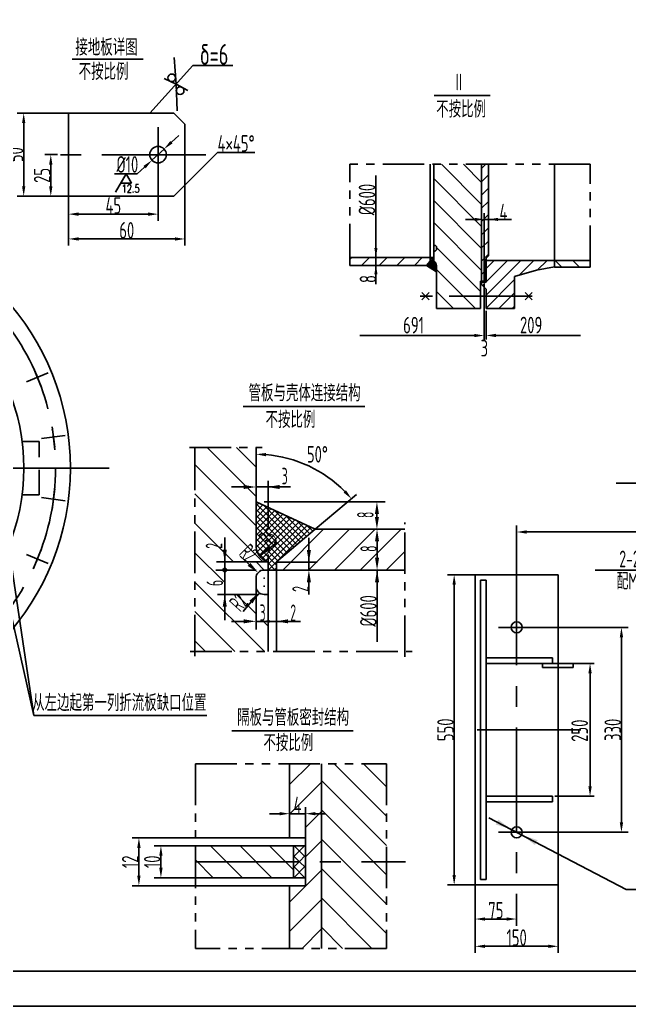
# Model space of a CAD drawing. Header units: millimetres. Extents: x 844 to 1685, y 626 to 1222.
# Drawn here: x 1052.4 to 1235.9, y 626.1 to 922.9 of the extents above; entities that cross this region are included whole.
import ezdxf
from ezdxf.enums import TextEntityAlignment as Align

# ---------------------------------------------------------------- set-up
doc = ezdxf.new("R2010")
doc.units = ezdxf.units.MM
for name, pattern in [('CENTER', [2, 1.25, -0.25, 0.25, -0.25]), ('CONTINOUS', [0]), ('DASHDOT-M', [36, 30, -3, 0, -3]), ('DIVIDE', [1.25, 0.5, -0.25, 0, -0.25, 0, -0.25]), ('HIDDEN', [0.375, 0.25, -0.125]), ('PHANTOM', [2.5, 1.25, -0.25, 0.25, -0.25, 0.25, -0.25])]:
    doc.linetypes.add(name, pattern=pattern)
for name, color, linetype in [('1', 1, 'DASHDOT-M'), ('2_txt', 2, 'Continuous'), ('4', 7, 'Continuous'), ('5_div', 5, 'Continuous'), ('6', 7, 'DIVIDE'), ('7_dim', 232, 'Continuous'), ('实线', 4, 'Continuous')]:
    doc.layers.add(name, color=color, linetype=linetype)
doc.styles.add('HZ', font='ascii.shx', dxfattribs={"width": 0.75, "bigfont": 'hztxt.shx'})
doc.styles.add('ROMANS', font='ascii.shx', dxfattribs={"width": 0.7, "bigfont": 'hztxt.shx'})
doc.styles.get("Standard").update_dxf_attribs({"font": 'txt', "bigfont": 'gbcbig.shx'})
doc.dimstyles.new('tdm', dxfattribs={"dimtxt": 25, "dimasz": 15, "dimexe": 10, "dimexo": 0, "dimgap": 0.5, "dimtad": 1, "dimdec": 4, "dimdsep": 46, "dimtxsty": 'HZ', "dimcen": 0.5, "dimclrd": 7, "dimclre": 7, "dimclrt": 7, "dimadec": 0, "dimazin": 0, "dimtfac": 0.666657, "dimtdec": 4, "dimtmove": 2, "dimatfit": 3, "dimfxl": 0, "dimtolj": 1, "dimarcsym": 0})
pattern_1 = [(135, (-3415.9535, 294.627), (-4.419417, -4.419417), [])]

# ---------------------------------------------------------------- blocks, each defined once
blk = doc.blocks.new('*D10')
at = {"layer": '7_dim', "color": 7, "linetype": 'CONTINOUS', "lineweight": -2, "ltscale": 10}
for p, q in [((1067.15, 894.81), (1051.62, 894.81)), ((1053.62, 872.81), (1053.62, 891.81)), ((1060.77, 869.81), (1051.62, 869.81))]:
    blk.add_line(p, q, dxfattribs=at)
at = {"layer": '7_dim', "color": 7, "linetype": 'CONTINOUS', "ltscale": 10}
for points in [[(1053.12, 891.81), (1054.12, 891.81), (1053.62, 894.81)], [(1053.12, 872.81), (1054.12, 872.81), (1053.62, 869.81)]]:
    blk.add_solid(points, dxfattribs=at)
at = {"layer": 'DEFPOINTS', "color": 0, "linetype": 'CONTINOUS', "ltscale": 10}
for p in [(1053.62, 894.81), (1067.15, 894.81), (1060.77, 869.81)]:
    blk.add_point(p, dxfattribs=at)
at = {"layer": '7_dim', "color": 7, "linetype": 'CONTINOUS', "ltscale": 10, "insert": (1051.02, 882.31), "char_height": 5, "attachment_point": 5, "rotation": 90, "style": 'HZ'}
blk.add_mtext('\\A1;50', dxfattribs=at)
blk = doc.blocks.new('*D11')
at = {"layer": '7_dim', "color": 7, "linetype": 'CONTINOUS', "lineweight": -2, "ltscale": 10}
for p, q in [((1102.15, 873.12), (1102.15, 854.94)), ((1067.15, 863.41), (1067.15, 854.94)), ((1070.15, 856.94), (1099.15, 856.94))]:
    blk.add_line(p, q, dxfattribs=at)
at = {"layer": '7_dim', "color": 7, "linetype": 'CONTINOUS', "ltscale": 10}
for points in [[(1070.15, 857.44), (1070.15, 856.44), (1067.15, 856.94)], [(1099.15, 857.44), (1099.15, 856.44), (1102.15, 856.94)]]:
    blk.add_solid(points, dxfattribs=at)
at = {"layer": 'DEFPOINTS', "color": 0, "linetype": 'CONTINOUS', "ltscale": 10}
for p in [(1102.15, 873.12), (1067.15, 863.41), (1102.15, 856.94)]:
    blk.add_point(p, dxfattribs=at)
at = {"layer": '7_dim', "color": 7, "linetype": 'CONTINOUS', "ltscale": 10, "insert": (1084.65, 859.54), "char_height": 5, "attachment_point": 5, "style": 'HZ'}
blk.add_mtext('\\A1;60', dxfattribs=at)
blk = doc.blocks.new('*D12')
at = {"layer": '7_dim', "color": 7, "linetype": 'CONTINOUS', "lineweight": -2, "ltscale": 10}
for p, q in [((1094.07, 873.89), (1094.07, 862.41)), ((1067.15, 869.81), (1067.15, 862.41)), ((1091.07, 864.41), (1070.15, 864.41))]:
    blk.add_line(p, q, dxfattribs=at)
at = {"layer": '7_dim', "color": 7, "linetype": 'CONTINOUS', "ltscale": 10}
for points in [[(1070.15, 864.91), (1070.15, 863.91), (1067.15, 864.41)], [(1091.07, 864.91), (1091.07, 863.91), (1094.07, 864.41)]]:
    blk.add_solid(points, dxfattribs=at)
at = {"layer": 'DEFPOINTS', "color": 0, "linetype": 'CONTINOUS', "ltscale": 10}
for p in [(1094.07, 873.89), (1067.15, 869.81), (1067.15, 864.41)]:
    blk.add_point(p, dxfattribs=at)
at = {"layer": '7_dim', "color": 7, "linetype": 'CONTINOUS', "ltscale": 10, "insert": (1080.61, 867.01), "char_height": 5, "attachment_point": 5, "style": 'HZ'}
blk.add_mtext('\\A1;45', dxfattribs=at)
blk = doc.blocks.new('ccd_bt')
at = {"layer": '2_txt'}
for p, q in [((0, 0), (-4, -6.93)), ((2, -3.46), (0, 0)), ((-2, -3.46), (2, -3.46))]:
    blk.add_line(p, q, dxfattribs=at)
at = {"layer": '2_txt', "width": 0.75}
blk.add_attdef('CZD', (-1.73, -7.02), '', height=3, dxfattribs=at)
blk = doc.blocks.new('*D13')
at = {"layer": '7_dim', "color": 7, "linetype": 'CONTINOUS', "lineweight": -2, "ltscale": 10}
for p, q in [((1059.99, 882.31), (1063.77, 882.31)), ((1061.77, 872.81), (1061.77, 879.31)), ((1067.15, 869.81), (1059.77, 869.81))]:
    blk.add_line(p, q, dxfattribs=at)
at = {"layer": '7_dim', "color": 7, "linetype": 'CONTINOUS', "ltscale": 10}
for points in [[(1061.27, 879.31), (1062.27, 879.31), (1061.77, 882.31)], [(1061.27, 872.81), (1062.27, 872.81), (1061.77, 869.81)]]:
    blk.add_solid(points, dxfattribs=at)
at = {"layer": 'DEFPOINTS', "color": 0, "linetype": 'CONTINOUS', "ltscale": 10}
for p in [(1059.99, 882.31), (1061.77, 882.31), (1067.15, 869.81)]:
    blk.add_point(p, dxfattribs=at)
at = {"layer": '7_dim', "color": 7, "linetype": 'CONTINOUS', "ltscale": 10, "insert": (1059.17, 876.06), "char_height": 5, "attachment_point": 5, "rotation": 90, "style": 'HZ'}
blk.add_mtext('\\A1;25', dxfattribs=at)
blk = doc.blocks.new('ccd_0')
at = {"layer": '2_txt'}
for p, q in [((0, 0), (4, 6.93)), ((-2, 3.46), (0, 0))]:
    blk.add_line(p, q, dxfattribs=at)
blk.add_circle((0, 2.31), 1.15, dxfattribs=at)

msp = doc.modelspace()

# ---------------------------------------------------------------- hatches: boundary and pattern name
at = {"layer": '5_div', "linetype": 'CONTINOUS', "ltscale": 10}
h = msp.add_hatch(dxfattribs=at)
h.set_pattern_fill('ANSI31', color=0, scale=37.5, angle=270, style=0)
h.set_pattern_definition([(315, (6915.4293, 1189.122), (3.314563, 3.314563), [])])
h.paths.add_polyline_path([(1191.47905, 879.4042), (1177.05425, 879.4042), (1177.05425, 857.19278, -0.380114009), (1182.998, 850.50406, -0.344072144), (1177.898, 843.97021), (1177.898, 839.72281), (1191.10405, 839.72281), (1191.10405, 844.22281), (1191.47905, 844.22281)])
h.paths.add_polyline_path([(1177.898, 839.72281), (1177.898, 835.97281), (1191.10405, 835.97281), (1191.10405, 839.72281)])
h.paths.add_polyline_path([(1177.898, 848.98858), (1177.898, 843.97021, 0.344072144), (1182.998, 850.50406, 0.380114009), (1177.05425, 857.19278), (1177.05425, 854.99744), (1177.3355, 854.99744, -0.414213562), (1177.898, 854.43494), (1177.898, 853.87244, -0.414213562), (1177.3355, 853.30994), (1177.05425, 853.30994), (1177.05425, 850.27742, -0.298216627)], flags=17)
h = msp.add_hatch(dxfattribs=at)
h.set_pattern_fill('ANSI31', color=0, scale=22.5, angle=180, style=0)
h.set_pattern_definition([(225, (6927.7756, 1189.122), (1.9887378, -1.9887378), [])])
h.paths.add_polyline_path([(1192.24175, 850.50406), (1193.55425, 851.81656), (1193.55425, 862.81779), (1192.24175, 862.81779)], flags=17)
h.paths.add_polyline_path([(1191.47905, 844.22281), (1192.24175, 844.22281), (1192.24175, 850.50406), (1192.24175, 862.81779), (1193.55425, 862.81779), (1193.55425, 879.4042), (1191.47905, 879.4042)])
h = msp.add_hatch(dxfattribs=at)
h.set_pattern_fill('ANSI37', color=0, scale=3, angle=180, style=0)
h.set_pattern_definition([(225, (6915.4293, 1189.122), (0.265165043, -0.265165043), []), (315, (6915.4293, 1189.122), (0.265165043, 0.265165043), [])])
h.paths.add_polyline_path([(1177.05425, 850.27742), (1177.05425, 851.37608), (1176.01427, 851.37608), (1176.01427, 850.27742), (1174.85145, 849.00406), (1177.898, 847.062), (1177.898, 848.98858, 0.298216627)])
h = msp.add_hatch(dxfattribs=at)
h.set_pattern_fill('ANSI31', color=0, scale=22.5, angle=180, style=0)
h.set_pattern_definition([(225, (6915.4293, 1189.122), (1.9887378, -1.9887378), [])])
h.paths.add_polyline_path([(1201.42925, 845.62906), (1207.99175, 847.50406), (1213.42925, 848.51554), (1213.42925, 850.50406), (1192.80425, 850.50406), (1192.80425, 843.96093), (1192.72375, 844.04143), (1192.55802, 843.8757), (1192.21092, 844.22281), (1191.67925, 844.22281), (1191.67925, 843.00406), (1192.80425, 841.87906), (1192.80425, 839.72281), (1201.42925, 839.72281)])
h.paths.add_polyline_path([(1192.80425, 839.72281), (1192.80425, 835.97281), (1201.42925, 835.97281), (1201.42925, 839.72281)])
h = msp.add_hatch(dxfattribs=at)
h.set_pattern_fill('ANSI31', color=0, scale=30, angle=270, style=0)
h.set_pattern_definition([(315, (6915.4293, 1189.122), (2.6516504, 2.6516504), [])])
h.paths.add_polyline_path([(1213.42925, 850.50406), (1213.42925, 848.49559), (1224.2105, 848.49559), (1224.2105, 850.50406)])
h = msp.add_hatch(dxfattribs=at)
h.set_pattern_fill('ANSI31', color=0, scale=50, angle=90, style=0)
h.set_pattern_definition([(135, (-24431.0623, -942.553), (-4.4194174, -4.4194174), [])])
h.paths.add_polyline_path([(1105.13693, 732.77126), (1127.2422, 732.77126), (1127.2422, 741.59265, -0.414213562), (1126.94971, 741.88514), (1123.55799, 741.88514), (1123.55799, 749.96424), (1114.15519, 749.96424), (1114.15519, 756.76577, -0.414213562), (1113.5883, 757.33266, -0.414213562), (1114.15519, 757.89956), (1114.15519, 759.75317), (1127.17893, 759.75317, -0.338301938), (1123.55799, 764.8948), (1123.55799, 794.17477), (1105.13693, 794.17477)])
h.paths.add_polyline_path([(1118.71531, 744.01458), (1121.59443, 747.22124), (1117.60825, 750.80026), (1114.72913, 747.5936)], flags=24)
h.paths.add_polyline_path([(1113.58633, 763.25426), (1113.58633, 765.99235), (1108.22919, 765.99235), (1108.22919, 763.25426)], flags=24)
h.paths.add_polyline_path([(1113.83101, 752.05218), (1113.83101, 754.79027), (1108.47386, 754.79027), (1108.47386, 752.05218)], flags=24)
h.paths.add_polyline_path([(1117.73777, 762.19035), (1120.81551, 759.17381), (1124.56535, 762.99974), (1121.48761, 766.01627)], flags=24)
h = msp.add_hatch(dxfattribs=at)
h.set_pattern_fill('ANSI37', color=0, scale=10, angle=180, style=0)
h.set_pattern_definition([(225, (1374.9156, 255.4484), (0.8838835, -0.8838835), []), (315, (1374.9156, 255.4484), (0.8838835, 0.8838835), [])])
h.paths.add_polyline_path([(1141.40679, 769.61337), (1123.55799, 777.84843), (1123.55799, 764.49233, 0.316783961), (1127.17893, 759.75317), (1127.2422, 759.75317), (1127.2422, 759.37087), (1127.2422, 757.33266), (1129.69834, 757.33266), (1129.69834, 759.7888)])
h.paths.add_polyline_path([(1126.95567, 763.42569), (1130.34462, 766.08784), (1127.03532, 770.30062), (1123.64637, 767.63848)], flags=24)
h = msp.add_hatch(dxfattribs=at)
h.set_pattern_fill('ANSI31', color=0, scale=44, style=0)
h.set_pattern_definition([(45, (-3429.833, 263.862), (-3.889087, 3.889087), [])])
h.paths.add_polyline_path([(1141.40679, 769.61337), (1129.69834, 759.7888), (1129.69834, 759.71371), (1139.47822, 759.71371), (1139.47822, 757.33266), (1168.31932, 757.33266), (1168.31932, 769.61337)])
h.paths.add_polyline_path([(1129.69834, 759.71371), (1129.69834, 757.47894), (1129.84462, 757.33266), (1139.47822, 757.33266), (1139.47822, 759.71371)], flags=17)
h.paths.add_polyline_path([(1160.14964, 762.31181), (1160.14964, 765.0499), (1154.7925, 765.0499), (1154.7925, 762.31181)], flags=24)
h = msp.add_hatch(dxfattribs=at)
h.set_pattern_fill('ANSI37', color=0, scale=2, angle=180, style=0)
h.set_pattern_definition([(225, (1374.91555, 255.44841), (0.1767767, -0.1767767), []), (315, (1374.91555, 255.44841), (0.1767767, 0.1767767), [])])
h.paths.add_polyline_path([(1114.15519, 757.89956), (1114.15519, 757.33266), (1114.72208, 757.33266, 0.414213562)])
h.paths.add_polyline_path([(1113.5883, 757.33266), (1114.15519, 757.33266), (1114.15519, 757.89956, 0.414213562)])
h.paths.add_polyline_path([(1113.5883, 757.33266, 0.414213562), (1114.15519, 756.76577), (1114.15519, 757.33266)])
h.paths.add_polyline_path([(1114.15519, 757.33266), (1114.15519, 756.76577, 0.414213562), (1114.72208, 757.33266)])
h = msp.add_hatch(dxfattribs=at)
h.set_pattern_fill('ANSI37', color=0, angle=180, style=0)
h.set_pattern_definition([(225, (1374.91555, 255.44841), (0.088388348, -0.088388348), []), (315, (1374.91555, 255.44841), (0.088388348, 0.088388348), [])])
h.paths.add_polyline_path([(1127.2422, 742.17762), (1127.2422, 741.88514), (1127.53468, 741.88514, 0.414213562)])
h.paths.add_polyline_path([(1126.94971, 741.88514), (1127.2422, 741.88514), (1127.2422, 742.17762, 0.414213562)])
h.paths.add_polyline_path([(1126.94971, 741.88514, 0.414213562), (1127.2422, 741.59265), (1127.2422, 741.88514)])
h.paths.add_polyline_path([(1127.2422, 741.88514), (1127.2422, 741.59265, 0.414213562), (1127.53468, 741.88514)])
h = msp.add_hatch(dxfattribs=at)
h.set_pattern_fill('ANSI31', color=0, scale=50, style=0)
h.set_pattern_definition([(45, (-3386.5335, 309.144), (-4.419417, 4.419417), [])])
h.paths.add_polyline_path([(1143.24697, 669.52992), (1138.44697, 669.52992), (1138.44697, 662.32992), (1133.64697, 662.32992), (1133.64697, 643.47623), (1143.24697, 643.47623)])
h.paths.add_polyline_path([(1133.64697, 684.00156), (1138.44697, 684.00156), (1138.44697, 676.72992), (1138.44697, 669.52992), (1143.24697, 669.52992), (1143.24697, 699.04787), (1133.64697, 699.04787)])
h.paths.add_polyline_path([(1134.20174, 690.35156), (1137.89221, 690.35156), (1137.89221, 682.85156), (1134.20174, 682.85156)], flags=24)
h = msp.add_hatch(dxfattribs=at)
h.set_pattern_fill('ANSI31', color=0, scale=50, angle=90, style=0)
h.set_pattern_definition(pattern_1)
h.paths.add_polyline_path([(1162.80805, 669.52992), (1162.80805, 699.04787), (1143.24697, 699.04787), (1143.24697, 669.52992)])
h.paths.add_polyline_path([(1162.80805, 643.47623), (1162.80805, 669.52992), (1143.24697, 669.52992), (1143.24697, 643.47623)])
h = msp.add_hatch(dxfattribs=at)
h.set_pattern_fill('ANSI31', color=0, scale=50, angle=90, style=0)
h.set_pattern_definition(pattern_1)
h.paths.add_polyline_path([(1105.31226, 669.52992), (1105.31226, 664.72992), (1134.84697, 664.72992), (1134.84697, 669.52992)])
h.paths.add_polyline_path([(1134.84697, 669.52992), (1134.84697, 674.32992), (1105.31226, 674.32992), (1105.31226, 669.52992)])

# ---------------------------------------------------------------- linework, layer by layer
at = {"color": 7, "linetype": 'Continuous'}
for p, q in [((1091.61564, 894.80583), (1104.55454, 909.09918)), ((1116.62437, 909.09918), (1104.55454, 909.09918)), ((1102.14566, 873.1162), (1111.98278, 882.94559)), ((1123.23154, 882.94559), (1111.98278, 882.94559)), ((1159.65948, 850.54659), (1159.65948, 876.04539)), ((1159.65948, 850.50406), (1159.65948, 843.38401)), ((1127.2422, 770.00518), (1127.2422, 784.14042)), ((1119.87378, 782.31008), (1116.18957, 782.31008)), ((1123.7495, 782.31008), (1133.9103, 782.31008)), ((1126.01413, 777.84843), (1162.41668, 777.84843)), ((1159.96054, 773.29758), (1159.96054, 774.16422)), ((1114.15519, 742.20121), (1114.15519, 767.12159)), ((1139.47822, 757.33266), (1139.47822, 767.04948)), ((1159.99508, 765.92916), (1159.99508, 761.01687)), ((1124.65117, 761.50604), (1129.77184, 765.50462)), ((1128.62266, 764.69356), (1128.84371, 764.69356)), ((1128.73319, 764.58304), (1128.73319, 764.80409)), ((1121.46894, 759.00511), (1118.74183, 761.48226)), ((1127.2422, 759.37087), (1127.2422, 761.99127)), ((1123.59389, 757.33266), (1111.42122, 757.33266)), ((1127.2422, 759.75317), (1111.69905, 759.75317)), ((1123.59389, 757.33266), (1111.69905, 757.33266)), ((1129.69834, 759.71371), (1141.93436, 759.71371)), ((1251.44824, 757.31548), (1225.66116, 757.31548)), ((1125.9036, 754.87652), (1126.12465, 754.87652)), ((1126.01413, 754.766), (1126.01413, 754.98705)), ((1139.47822, 755.50951), (1139.47822, 751.82529)), ((1123.55799, 753.03442), (1123.55799, 739.429)), ((1125.9036, 752.42038), (1126.12465, 752.42038)), ((1126.01413, 752.30986), (1126.01413, 752.53091)), ((1139.47822, 753.6674), (1139.47822, 749.98319)), ((1123.55799, 749.96424), (1111.96929, 749.96424)), ((1122.07195, 747.71261), (1119.70664, 744.88795)), ((1119.87378, 741.88514), (1116.18957, 741.88514)), ((1123.55799, 741.88514), (1136.91254, 741.88514)), ((1133.64697, 679.12992), (1133.64697, 688.28672)), ((1193.63629, 682.79946), (1234.9537, 661.16201)), ((1256.55222, 661.16201), (1234.9537, 661.16201))]:
    msp.add_line(p, q, dxfattribs=at)
at = {"color": 1, "linetype": 'CENTER', "ltscale": 25}
for p, q in [((1094.06988, 873.88862), (1094.06988, 890.55443)), ((1108.43597, 882.30583), (1059.9879, 882.30583)), ((898.07829, 787.98891), (1085.27829, 787.98891)), ((1202.02687, 759.90225), (1202.02687, 656.36021)), ((1212.44354, 740.07208), (1196.6102, 740.07208)), ((1198.69354, 740.07208), (1205.3602, 740.07208)), ((1221.37088, 709.23874), (1184.52687, 709.23874)), ((1207.44354, 678.40541), (1196.6102, 678.40541)), ((1105.31226, 669.52992), (1168.57857, 669.52992))]:
    msp.add_line(p, q, dxfattribs=at)
at = {"color": 4, "linetype": 'Continuous'}
for p, q in [((1176.01427, 850.27742), (1176.01427, 879.4042)), ((1177.05425, 850.27742), (1177.05425, 879.4042)), ((1191.47905, 844.22281), (1191.47905, 879.4042)), ((1193.55425, 851.81656), (1193.55425, 879.4042)), ((1213.42925, 848.51554), (1213.42925, 879.4042)), ((1177.05425, 854.99744), (1177.3355, 854.99744)), ((1177.05425, 853.30994), (1177.3355, 853.30994)), ((1177.898, 853.87244), (1177.898, 854.43494)), ((1151.7666, 851.37608), (1177.05425, 851.37608)), ((1174.85145, 849.00406), (1151.7666, 849.00406)), ((1176.01427, 850.27742), (1174.85145, 849.00406)), ((1174.85145, 849.00406), (1177.898, 847.062)), ((1177.898, 835.97281), (1177.898, 848.98858)), ((1192.24175, 850.50406), (1193.55425, 851.81656)), ((1192.24175, 843.94156), (1192.24175, 850.50406)), ((1192.24175, 843.94156), (1192.24175, 850.50406)), ((1218.11675, 850.50406), (1192.24175, 850.50406)), ((1192.80425, 843.94156), (1192.80425, 851.06656)), ((1213.42925, 850.50406), (1199.55425, 850.50406)), ((1224.2105, 850.50406), (1213.42925, 850.50406)), ((1201.42925, 845.62906), (1207.99175, 847.50406)), ((1207.99175, 847.50406), (1213.42925, 848.51554)), ((1213.42925, 848.49559), (1224.2105, 848.49559)), ((1192.24175, 844.22281), (1191.10405, 844.22281)), ((1191.10405, 835.97281), (1191.10405, 844.21975)), ((1191.47905, 843.20426), (1191.47905, 844.22281)), ((1191.47905, 843.94156), (1192.80425, 843.94156)), ((1191.47905, 843.20426), (1192.80425, 841.87906)), ((1191.67925, 844.22281), (1192.24175, 844.22281)), ((1201.42925, 835.97281), (1201.42925, 845.62906)), ((1192.80425, 841.87906), (1192.80425, 835.97281)), ((1177.898, 835.97281), (1191.10405, 835.97281)), ((1192.80425, 835.97281), (1201.42925, 835.97281)), ((1123.55799, 764.49233), (1123.55799, 794.17477)), ((1123.55799, 777.84843), (1141.40679, 769.61337)), ((1129.69834, 759.7888), (1141.40679, 769.61337)), ((1141.40679, 769.61337), (1168.31932, 769.61337)), ((1126.01413, 757.33266), (1168.31932, 757.33266)), ((1127.2422, 732.77126), (1127.2422, 759.7888)), ((1129.69834, 732.77126), (1129.69834, 759.7888)), ((1123.55799, 752.42038), (1123.55799, 754.87652)), ((1214.52687, 755.90541), (1189.52687, 755.90541)), ((1189.52687, 755.90541), (1189.52687, 662.57208)), ((1192.8602, 754.23874), (1191.19354, 754.23874)), ((1191.19354, 754.23874), (1191.19354, 664.23874)), ((1192.8602, 664.23874), (1192.8602, 754.23874)), ((1214.52687, 729.23874), (1214.52687, 755.90541)), ((1126.01413, 749.96424), (1127.2422, 749.96424)), ((1214.52687, 662.57208), (1214.52687, 741.37165)), ((1192.8602, 730.90541), (1212.8602, 730.90541)), ((1212.8602, 730.90541), (1212.8602, 729.23874)), ((1219.02077, 729.23874), (1192.8602, 729.23874)), ((1209.82951, 729.23874), (1209.82951, 728.03831)), ((1219.02077, 728.03831), (1209.82951, 728.03831)), ((1219.02077, 729.23874), (1219.02077, 728.03831)), ((1133.64697, 676.72992), (1133.64697, 699.04787)), ((1143.24697, 643.47623), (1143.24697, 699.04787)), ((1192.8602, 689.23874), (1212.8602, 689.23874)), ((1212.8602, 689.23874), (1212.8602, 687.57208)), ((1212.8602, 687.57208), (1192.8602, 687.57208)), ((1105.31226, 674.32992), (1138.44697, 674.32992)), ((1133.64697, 676.72992), (1138.44697, 676.72992)), ((1134.84697, 669.52992), (1134.84697, 674.32992)), ((1138.44697, 669.52992), (1138.44697, 676.72992)), ((1134.84697, 669.52992), (1134.84697, 664.72992)), ((1138.44697, 669.52992), (1138.44697, 662.32992)), ((1105.31226, 664.72992), (1138.44697, 664.72992)), ((1133.64697, 662.32992), (1133.64697, 643.47623)), ((1133.64697, 662.32992), (1138.44697, 662.32992)), ((1189.52687, 662.57208), (1214.52687, 662.57208)), ((1191.19354, 664.23874), (1192.8602, 664.23874))]:
    msp.add_line(p, q, dxfattribs=at)
for p, q in [((1192.24175, 850.50406), (1192.24175, 864.69278)), ((1193.55425, 863.31602), (1193.55425, 864.69278)), ((1189.42925, 862.81779), (1186.61675, 862.81779)), ((1192.24175, 862.81779), (1200.51617, 862.81779))]:
    msp.add_line(p, q)
at = {"color": 0, "linetype": 'Continuous'}
for p, q in [((1177.47772, 853.32822), (1177.45945, 853.30994)), ((1192.55725, 850.50406), (1192.24175, 850.18856)), ((1192.24175, 850.48964), (1192.80425, 849.92714)), ((1192.80425, 850.4196), (1192.24175, 849.8571)), ((1192.24175, 850.15819), (1192.80425, 849.59569)), ((1192.80425, 850.08815), (1192.24175, 849.52565)), ((1192.24175, 849.82673), (1192.80425, 849.26423)), ((1192.80425, 849.75669), (1192.24175, 849.19419)), ((1192.24175, 849.49527), (1192.80425, 848.93277)), ((1192.80425, 849.42523), (1192.24175, 848.86273)), ((1192.80425, 849.09378), (1192.24175, 848.53128)), ((1192.55879, 850.50406), (1192.80425, 850.2586)), ((1192.24175, 848.83236), (1192.80425, 848.26986)), ((1192.80425, 848.76232), (1192.24175, 848.19982)), ((1192.24175, 848.5009), (1192.80425, 847.9384)), ((1192.80425, 848.43086), (1192.24175, 847.86836)), ((1192.24175, 848.16945), (1192.80425, 847.60695)), ((1192.80425, 848.09941), (1192.24175, 847.53691)), ((1192.24175, 847.83799), (1192.80425, 847.27549)), ((1192.80425, 847.76795), (1192.24175, 847.20545)), ((1192.24175, 847.50654), (1192.80425, 846.94404)), ((1192.80425, 847.4365), (1192.24175, 846.874)), ((1192.24175, 847.17508), (1192.80425, 846.61258)), ((1192.80425, 847.10504), (1192.24175, 846.54254)), ((1192.24175, 846.84362), (1192.80425, 846.28112)), ((1192.80425, 846.77358), (1192.24175, 846.21108)), ((1192.24175, 846.51217), (1192.80425, 845.94967)), ((1192.80425, 846.44213), (1192.24175, 845.87963)), ((1192.24175, 846.18071), (1192.80425, 845.61821)), ((1192.80425, 846.11067), (1192.24175, 845.54817)), ((1192.24175, 845.84925), (1192.80425, 845.28675)), ((1192.80425, 845.77921), (1192.24175, 845.21671)), ((1192.24175, 845.5178), (1192.80425, 844.9553)), ((1192.80425, 845.44776), (1192.24175, 844.88526)), ((1192.24175, 845.18634), (1192.80425, 844.62384)), ((1192.80425, 845.1163), (1192.24175, 844.5538)), ((1192.24175, 844.85488), (1192.80425, 844.29238)), ((1192.80425, 844.78484), (1192.24175, 844.22234)), ((1192.24175, 844.52343), (1192.80425, 843.96093)), ((1192.24175, 844.19197), (1192.49217, 843.94156)), ((1192.80425, 844.45339), (1192.29242, 843.94156)), ((1192.80425, 844.12193), (1192.62388, 843.94156)), ((1126.05003, 757.33266), (1123.55799, 759.82471)), ((1129.84462, 757.33266), (1129.69834, 757.47894)), ((1120.91598, 746.49383), (1124.74169, 750.31954)), ((1134.84697, 674.21453), (1134.96236, 674.32992)), ((1134.84697, 671.03255), (1138.14434, 674.32992)), ((1138.44697, 670.94799), (1135.06505, 674.32992)), ((1138.44697, 674.12997), (1138.24703, 674.32992)), ((1136.68307, 669.52992), (1134.84697, 671.36601)), ((1136.52632, 669.52992), (1138.47305, 671.47664)), ((1134.84697, 667.85057), (1136.52632, 669.52992)), ((1138.30109, 664.72992), (1134.84697, 668.18403)), ((1134.90831, 664.72992), (1138.44697, 668.26859)), ((1138.44697, 667.76601), (1136.68307, 669.52992)), ((1135.11911, 664.72992), (1134.84697, 665.00205)), ((1138.09029, 664.72992), (1138.44697, 665.0866))]:
    msp.add_line(p, q, dxfattribs=at)
at = {"color": 1, "linetype": 'DASHDOT-M'}
msp.add_line((1198.69354, 678.40541), (1205.3602, 678.40541), dxfattribs=at)
at = {"color": 1, "linetype": 'CENTER', "ltscale": 25}
msp.add_circle((991.67829, 787.98891), 71.5, dxfattribs=at)
at = {"color": 4, "linetype": 'Continuous'}
msp.add_circle((1127.2422, 741.88514), 0.29248, dxfattribs=at)
for centre, radius, start, end in [((1177.3355, 854.43494), 0.5625, 0, 90), ((1177.3355, 853.87244), 0.5625, 270, 0), ((1176.49175, 848.98858), 1.40625, 0, 66.4218215), ((1128.73319, 764.69356), 5.17911, 177.7731774, 252.5362889), ((1126.01413, 754.87652), 2.45614, 90, 180), ((1126.01413, 752.42038), 2.45614, 180, 270), ((1202.02687, 740.07208), 1.66667, 0, 359.9942704), ((1202.02687, 678.40541), 1.66667, 0, 359.9942704)]:
    msp.add_arc(centre, radius, start, end, dxfattribs=at)
for points in [[(1189.42925, 862.34904), (1189.42925, 863.28654), (1192.24175, 862.81779)], [(1196.36675, 862.34904), (1196.36675, 863.28654), (1193.55425, 862.81779)]]:
    msp.add_solid(points)
at = {"color": 7, "linetype": 'Continuous'}
for points in [[(1159.65948, 851.37608), (1159.19073, 854.18858), (1160.12823, 854.18858)], [(1159.65948, 849.11408), (1160.12823, 846.30158), (1159.19073, 846.30158)], [(1119.87378, 781.69604), (1119.87378, 782.92411), (1123.55799, 782.31008)], [(1130.68419, 781.69604), (1130.68419, 782.92411), (1126.99998, 782.31008)], [(1160.57457, 774.16422), (1159.3465, 774.16422), (1159.96054, 777.84843)], [(1160.57457, 773.29758), (1159.3465, 773.29758), (1159.96054, 769.61337)], [(1160.60912, 765.92916), (1159.38105, 765.92916), (1159.99508, 769.61337)], [(1114.76922, 763.43738), (1113.54115, 763.43738), (1114.15519, 759.75317)], [(1127.14642, 764.33314), (1127.91918, 763.37868), (1124.66942, 761.53762)], [(1140.09226, 763.36527), (1138.86419, 763.36527), (1139.47822, 759.68106)], [(1160.60912, 761.01687), (1159.38105, 761.01687), (1159.99508, 757.33266)], [(1121.05608, 758.55059), (1121.8818, 759.45963), (1124.19605, 756.52796)], [(1140.09226, 753.6674), (1138.86419, 753.6674), (1139.47822, 757.35161)], [(1160.60912, 753.64845), (1159.38105, 753.64845), (1159.99508, 757.33266)], [(1114.76922, 746.28003), (1113.54115, 746.28003), (1114.15519, 749.96424)], [(1122.54273, 747.31839), (1121.60117, 748.10683), (1124.43726, 750.53727)], [(1119.87378, 741.2711), (1119.87378, 742.49917), (1123.55799, 741.88514)], [(1133.22833, 741.2711), (1133.22833, 742.49917), (1129.54412, 741.88514)], [(1195.73443, 680.76), (1196.50763, 682.23646), (1200.55041, 679.17861)], [(1208.31931, 676.05082), (1207.5461, 674.57436), (1203.50333, 677.6322)]]:
    msp.add_solid(points, dxfattribs=at)
at = {"layer": '1', "linetype": 'CENTER', "ltscale": 20}
msp.add_line((1206.71675, 839.72281), (1172.99262, 839.72281), dxfattribs=at)
at = {"layer": '1', "color": 7, "linetype": 'CONTINOUS', "ltscale": 10}
msp.add_line((844.25299, 626.06026), (1684.81965, 626.06026), dxfattribs=at)
at = {"layer": '4', "color": 4, "linetype": 'Continuous'}
msp.add_line((1674.79179, 636.64049), (869.11111, 636.64049), dxfattribs=at)
msp.add_lwpolyline([(1674.79179, 636.64049), (1674.79179, 1211.98389), (868.37193, 1211.98389), (868.37193, 636.64079), (1674.80905, 636.64079)], dxfattribs=at)
at = {"layer": '5_div', "color": 4, "linetype": 'CONTINOUS', "ltscale": 10}
for p, q in [((1068.21042, 911.03791), (1089.62698, 911.03791)), ((1177.21911, 900.11992), (1194.04995, 900.11992)), ((1119.73971, 806.52766), (1156.35632, 806.52766)), ((1231.98812, 783.42782), (1257.11556, 783.42782)), ((1116.27146, 708.89321), (1152.77008, 708.89321))]:
    msp.add_line(p, q, dxfattribs=at)
at = {"layer": '5_div', "color": 7, "linetype": 'CONTINOUS', "ltscale": 10}
for p, q in [((1098.0806, 886.04084), (1100.28107, 888.07994)), ((1092.21268, 880.60324), (1095.88013, 884.00174)), ((1090.01221, 878.56414), (1087.81174, 876.52504)), ((1141.40679, 769.61337), (1153.83767, 780.04411)), ((1202.02687, 759.90225), (1202.02687, 770.77059)), ((1205.02687, 768.77059), (1281.14286, 768.77059)), ((1159.99508, 757.33266), (1159.99508, 735.7294)), ((1189.52687, 755.90541), (1181.21301, 755.90541)), ((1183.21301, 752.90541), (1183.21301, 665.57208)), ((1207.44354, 740.07208), (1235.57505, 740.07208)), ((1233.57505, 681.40541), (1233.57505, 737.07208)), ((1133.64697, 676.72992), (1133.64697, 686.00156)), ((1138.44697, 676.72992), (1138.44697, 686.00156)), ((1130.64697, 684.00156), (1127.64697, 684.00156)), ((1138.44697, 684.00156), (1133.64697, 684.00156)), ((1141.44697, 684.00156), (1144.44697, 684.00156)), ((1207.44354, 678.40541), (1235.57505, 678.40541)), ((1133.64697, 676.72992), (1086.30135, 676.72992)), ((1105.31226, 674.32992), (1092.93158, 674.32992)), ((1088.30135, 665.32992), (1088.30135, 673.72992)), ((1094.93158, 667.72992), (1094.93158, 671.32992)), ((1133.64697, 662.32992), (1086.30135, 662.32992)), ((1105.31226, 664.72992), (1092.93158, 664.72992)), ((1189.52687, 662.57208), (1181.21301, 662.57208)), ((1189.52687, 662.57208), (1189.52687, 650.31151)), ((1214.52687, 662.57208), (1214.52687, 642.10876)), ((1202.02687, 656.36021), (1202.02687, 650.31151)), ((1189.52687, 650.31151), (1189.52687, 642.10876)), ((1199.02687, 652.31151), (1192.52687, 652.31151)), ((1192.52687, 644.10876), (1211.52687, 644.10876))]:
    msp.add_line(p, q, dxfattribs=at)
at = {"layer": '5_div', "color": 2, "linetype": 'CONTINOUS', "ltscale": 10}
msp.add_line((1087.81174, 876.52504), (1080.97347, 876.52504), dxfattribs=at)
at = {"layer": '5_div', "color": 0, "linetype": 'CONTINOUS', "ltscale": 10}
for p, q in [((1152.4066, 851.37608), (1151.7666, 850.73609)), ((1157.7099, 851.37608), (1155.33788, 849.00406)), ((1163.0132, 851.37608), (1160.64118, 849.00406)), ((1168.3165, 851.37608), (1165.94448, 849.00406)), ((1173.61981, 851.37608), (1171.24778, 849.00406)), ((1192.24175, 849.16382), (1192.80425, 848.60132)), ((1056.68741, 713.58795), (1043.23783, 772.98891)), ((1056.68741, 713.58795), (1108.75566, 713.58795))]:
    msp.add_line(p, q, dxfattribs=at)
at = {"layer": '5_div', "color": 4}
for p, q in [((1058.92089, 812.48941), (1056.55046, 818.21214)), ((1062.97085, 794.25091), (1062.16234, 800.39216)), ((1062.16234, 775.58567), (1062.97085, 781.72691)), ((1056.55046, 757.76568), (1058.92089, 763.48841))]:
    msp.add_line(p, q, dxfattribs=at)
at = {"layer": '5_div', "color": 0, "linetype": 'CONTINOUS', "ltscale": 10}
msp.add_circle((1114.15519, 757.33266), 0.56689, dxfattribs=at)
at = {"layer": '5_div', "color": 7, "linetype": 'CONTINOUS', "ltscale": 10}
msp.add_arc((1123.55799, 754.63644), 37.52732, 44.5815456, 85.4184544, dxfattribs=at)
for points in [[(1097.74075, 886.40759), (1098.42045, 885.6741), (1095.88013, 884.00174)], [(1089.67236, 878.93088), (1090.35206, 878.19739), (1092.21268, 880.60324)], [(1126.5356, 791.54425), (1126.57558, 792.54345), (1123.55799, 792.16376)], [(1150.65677, 781.3142), (1149.91703, 780.64131), (1152.30558, 778.75854)], [(1205.02687, 769.27059), (1205.02687, 768.27059), (1202.02687, 768.77059)], [(1182.71301, 752.90541), (1183.71301, 752.90541), (1183.21301, 755.90541)], [(1233.07505, 737.07208), (1234.07505, 737.07208), (1233.57505, 740.07208)], [(1130.64697, 684.50156), (1130.64697, 683.50156), (1133.64697, 684.00156)], [(1141.44697, 684.50156), (1141.44697, 683.50156), (1138.44697, 684.00156)], [(1233.07505, 681.40541), (1234.07505, 681.40541), (1233.57505, 678.40541)], [(1087.80135, 673.72992), (1088.80135, 673.72992), (1088.30135, 676.72992)], [(1094.43158, 671.32992), (1095.43158, 671.32992), (1094.93158, 674.32992)], [(1087.80135, 665.32992), (1088.80135, 665.32992), (1088.30135, 662.32992)], [(1094.43158, 667.72992), (1095.43158, 667.72992), (1094.93158, 664.72992)], [(1182.71301, 665.57208), (1183.71301, 665.57208), (1183.21301, 662.57208)], [(1192.52687, 652.81151), (1192.52687, 651.81151), (1189.52687, 652.31151)], [(1199.02687, 652.81151), (1199.02687, 651.81151), (1202.02687, 652.31151)], [(1192.52687, 644.60876), (1192.52687, 643.60876), (1189.52687, 644.10876)], [(1211.52687, 644.60876), (1211.52687, 643.60876), (1214.52687, 644.10876)]]:
    msp.add_solid(points, dxfattribs=at)
at = {"layer": '6', "color": 0, "linetype": 'PHANTOM', "ltscale": 10}
for p, q in [((1224.2105, 879.4042), (1151.7666, 879.4042)), ((1151.7666, 849.00406), (1151.7666, 879.4042)), ((1224.2105, 848.49559), (1224.2105, 879.4042)), ((1105.13693, 731.37399), (1105.13693, 795.58159)), ((1103.53259, 794.17477), (1125.36287, 794.17477)), ((1168.31932, 731.16085), (1168.31932, 771.63454)), ((1103.73313, 732.77126), (1170.5253, 732.77126)), ((1105.31226, 699.04787), (1162.80805, 699.04787)), ((1105.31226, 699.04787), (1105.31226, 643.47623)), ((1162.80805, 699.04787), (1162.80805, 643.47623)), ((1162.80805, 643.47623), (1105.31226, 643.47623))]:
    msp.add_line(p, q, dxfattribs=at)
at = {"layer": '7_dim', "color": 0, "linetype": 'CONTINOUS', "ltscale": 10}
for p, q in [((1192.24175, 843.31656), (1192.24175, 826.63418)), ((1192.80425, 835.34781), (1192.80425, 826.66139)), ((1189.24175, 827.88418), (1154.7666, 827.88418)), ((1195.80425, 827.91139), (1221.2105, 827.91139)), ((1056.68741, 713.58795), (1043.31447, 802.98891)), ((1213.4852, 729.23874), (1225.37767, 729.23874)), ((1224.12767, 726.23874), (1224.12767, 692.23874)), ((1213.4852, 689.23874), (1225.37767, 689.23874))]:
    msp.add_line(p, q, dxfattribs=at)
at = {"layer": '7_dim', "color": 4}
for p, q in [((1175.64154, 840.78347), (1173.52022, 838.66215)), ((1175.64154, 838.66215), (1173.52022, 840.78347)), ((1206.68098, 840.78347), (1204.55966, 838.66215)), ((1206.68098, 838.66215), (1204.55966, 840.78347)), ((1054.43379, 813.98309), (1061.01601, 816.70954)), ((1059.02324, 796.85504), (1066.08683, 797.78498)), ((1059.02324, 779.12278), (1066.08683, 778.19284)), ((1054.43379, 761.99473), (1061.01601, 759.26829))]:
    msp.add_line(p, q, dxfattribs=at)
at = {"layer": '7_dim', "color": 0, "linetype": 'HIDDEN', "ltscale": 30}
for p, q in [((1058.22901, 795.98891), (1053.16, 795.98891)), ((1058.22901, 779.98891), (1058.22901, 795.98891)), ((1053.16, 779.98891), (1058.22901, 779.98891))]:
    msp.add_line(p, q, dxfattribs=at)
at = {"layer": '7_dim', "color": 4}
msp.add_circle((991.67829, 787.98891), 62, dxfattribs=at)
msp.add_arc((991.67829, 787.98891), 76, 274.3012223, 85.6987777, dxfattribs=at)
at = {"layer": '7_dim', "color": 0, "linetype": 'CONTINOUS', "ltscale": 10}
for points in [[(1189.24175, 828.38418), (1189.24175, 827.38418), (1192.24175, 827.88418)], [(1195.80425, 828.41139), (1195.80425, 827.41139), (1192.80425, 827.91139)], [(1223.62767, 726.23874), (1224.62767, 726.23874), (1224.12767, 729.23874)], [(1223.62767, 692.23874), (1224.62767, 692.23874), (1224.12767, 689.23874)]]:
    msp.add_solid(points, dxfattribs=at)
at = {"layer": '实线', "linetype": 'Continuous'}
for p, q in [((1067.14566, 894.80583), (1067.14566, 869.80583)), ((1098.83269, 894.80583), (1067.14566, 894.80583)), ((1098.83269, 894.80583), (1102.14566, 891.49545)), ((1102.14566, 891.49545), (1102.14566, 873.1162)), ((1098.83269, 869.80583), (1102.14566, 873.1162)), ((1067.14566, 869.80583), (1098.83269, 869.80583))]:
    msp.add_line(p, q, dxfattribs=at)
msp.add_circle((1094.06988, 882.30583), 2.5, dxfattribs=at)

# ---------------------------------------------------------------- block references
at = {"layer": '5_div', "color": 2, "linetype": 'CONTINOUS', "ltscale": 10}
for rotation in [34.08837444887624, 212.268128486832]:
    msp.add_blockref('ccd_0', (1099.48702, 903.51341), dxfattribs=dict(at, rotation=rotation))
at = {"layer": '5_div', "color": 2, "linetype": 'CONTINOUS', "ltscale": 10, "xscale": 0.7999999999992724, "yscale": 0.7999999999999545, "zscale": 0.8}
msp.add_blockref('ccd_bt', (1084.50061, 876.52504), dxfattribs=at).add_auto_attribs({'CZD': '12.5'})

# ---------------------------------------------------------------- texts
at = {"color": 7, "linetype": 'Continuous', "style": 'HZ'}
for s, width, p in [('接地板详图', 0.75, (1069.16475, 912.10273)), ('不按比例', 0.75, (1070.1622, 904.7754)), ('II', 0.75, (1183.58794, 901.6745)), ('不按比例', 0.75, (1177.81639, 893.47691)), ('管板与壳体连接结构', 0.75, (1121.31567, 808.08224)), ('不按比例', 0.75, (1126.42908, 800.06992)), ('2-20x45', 0.7, (1232.94027, 758.15701)), ('配M16螺栓', 0.7, (1232.14951, 751.47515)), ('从左边起第一列折流板缺口位置', 0.75, (1056.1517, 714.87833)), ('隔板与管板密封结构', 0.75, (1117.84741, 710.44779)), ('不按比例', 0.75, (1125.77956, 702.81571))]:
    msp.add_text(s, height=5, dxfattribs=dict(at, width=width)).set_placement(p)
at = {"color": 7, "linetype": 'Continuous', "style": 'HZ', "width": 0.75}
msp.add_text('δ=6', height=6.3, dxfattribs=at).set_placement((1110.96006, 909.32812), align=Align.CENTER)
at = {"color": 7, "linetype": 'Continuous', "style": 'ROMANS', "width": 0.6}
for s, rotation, p in [('R5', 38.1509213, (1127.21046, 763.85293)), ('R2', 48.0806993, (1118.89262, 744.47935))]:
    msp.add_text(s, height=5, rotation=rotation, dxfattribs=at).set_placement(p)
at = {"layer": '5_div', "color": 7, "linetype": 'CONTINOUS', "ltscale": 10, "style": 'HZ', "width": 0.75}
msp.add_text('4×45%%D', height=5, dxfattribs=at).set_placement((1117.56723, 883.17453), align=Align.CENTER)
at = {"layer": '5_div', "color": 7, "linetype": 'CONTINOUS', "ltscale": 10, "style": 'HZ'}
for s, rotation, width, p in [('%%c600', 90, 0.75, (1159.46799, 864.07913)), ('8', 90, 0.75, (1159.77793, 843.68052)), ('8', 90, 0.6, (1158.99601, 772.96281)), ('2', 90, 0.6, (1113.40776, 763.71854)), ('R2', 315.5754422, 0.6, (1118.19434, 761.99289)), ('8', 90, 0.6, (1159.97107, 762.77609)), ('6', 90, 0.6, (1113.65244, 752.51646)), ('2', 90, 0.6, (1139.47876, 750.75733))]:
    msp.add_text(s, height=5, rotation=rotation, dxfattribs=dict(at, width=width)).set_placement(p)
at = {"layer": '5_div', "color": 7, "linetype": 'CONTINOUS', "ltscale": 10, "style": 'HZ', "width": 0.6}
for s, p in [('3', (1131.31269, 783.08045)), ('3', (1124.64426, 741.96549)), ('2', (1133.87799, 741.95644))]:
    msp.add_text(s, height=5, dxfattribs=at).set_placement(p)
at = {"layer": '5_div', "color": 7, "linetype": 'CONTINOUS', "ltscale": 10, "char_height": 5, "attachment_point": 5, "style": 'HZ'}
for s, insert in [('%%C10', (1084.83362, 879.35935)), ('4', (1198.06032, 865.01406)), ('\\A1;50°', (1142.04798, 792.13987)), ('\\A1;4', (1136.04697, 686.60156)), ('75', (1195.77687, 654.91151)), ('\\A1;150', (1202.02687, 646.70876))]:
    msp.add_mtext(s, dxfattribs=dict(at, insert=insert))
at = {"layer": '5_div', "color": 7, "linetype": 'CONTINOUS', "ltscale": 10, "char_height": 5, "attachment_point": 5, "rotation": 90, "style": 'HZ'}
for s, insert in [('\\A1;%%C600', (1157.39508, 745.03103)), ('550', (1180.61301, 709.23874)), ('330', (1230.97505, 709.23874)), ('\\A1;12', (1085.70135, 669.52992)), ('\\A1;10', (1092.33158, 669.52992))]:
    msp.add_mtext(s, dxfattribs=dict(at, insert=insert))
at = {"layer": '7_dim', "color": 0, "linetype": 'CONTINOUS', "style": 'HZ', "width": 0.75}
msp.add_text('3', height=5, dxfattribs=at).set_placement((1191.18222, 821.5747))
at = {"layer": '7_dim', "color": 0, "linetype": 'CONTINOUS', "ltscale": 10, "char_height": 5, "attachment_point": 5, "style": 'HZ'}
for s, insert in [('691', (1170.99211, 831.00918)), ('209', (1206.39415, 831.03639))]:
    msp.add_mtext(s, dxfattribs=dict(at, insert=insert))
at = {"layer": '7_dim', "color": 0, "linetype": 'CONTINOUS', "ltscale": 10, "insert": (1221.00267, 708.97542), "char_height": 5, "attachment_point": 5, "rotation": 90, "style": 'HZ'}
msp.add_mtext('250', dxfattribs=at)

# ---------------------------------------------------------------- dimensions: what is measured, and where the dimension line sits
at = {"layer": '7_dim', "linetype": 'CONTINOUS', "ltscale": 10}
for base, p1, p2, text, picture, middle in [((1053.61506, 894.80583), (1060.76664, 869.80583), (1067.14566, 894.80583), '50', '*D10', (1051.01506, 882.30583)), ((1061.76664, 882.30583), (1067.14566, 869.80583), (1059.9879, 882.30583), '25', '*D13', (1059.16664, 876.05583))]:
    dim = msp.add_linear_dim(base=base, p1=p1, p2=p2, angle=90, text=text, dimstyle='tdm', override={"dimscale": 0.2}, dxfattribs=at)
    dim.commit()
    dim.dimension.update_dxf_attribs({"geometry": picture, "text_midpoint": middle})
for base, p1, p2, text, picture, middle in [((1067.14566, 864.40877), (1094.06988, 873.88862), (1067.14566, 869.80583), '45', '*D12', (1080.60777, 867.00877)), ((1102.14566, 856.94382), (1067.14566, 863.40877), (1102.14566, 873.1162), '60', '*D11', (1084.64566, 859.54382))]:
    dim = msp.add_linear_dim(base=base, p1=p1, p2=p2, text=text, dimstyle='tdm', override={"dimscale": 0.2}, dxfattribs=at)
    dim.commit()
    dim.dimension.update_dxf_attribs({"geometry": picture, "text_midpoint": middle})

doc.saveas('drawing.dxf')
